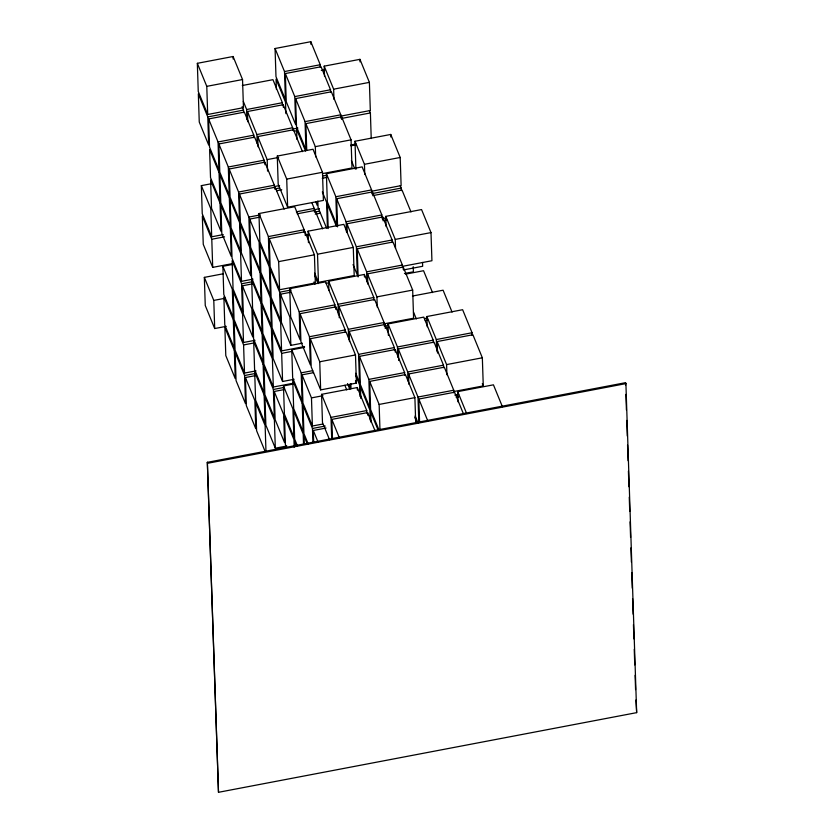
<?xml version="1.0" encoding="UTF-8"?>
<svg xmlns="http://www.w3.org/2000/svg" width="834" height="834" viewBox="0 0 834 834"><rect width="100%" height="100%" fill="white"/><g stroke="black" fill="none" stroke-linecap="round" stroke-linejoin="round"><path stroke-width="1.25" d="M197.335 63.321L233.082 56.504L242.538 79.543L243.455 107.669L207.697 114.487L198.252 91.448L197.335 63.321L206.78 86.35L207.697 114.487M275.064 48.508L284.509 71.547L285.426 99.684L275.981 76.645L275.064 48.508L310.811 41.7L320.256 64.739L320.339 67.293M206.78 86.35L242.538 79.543M284.509 71.547L320.256 64.739M285.332 73.548L294.777 96.588L295.695 124.714L286.25 101.685L285.332 73.548L321.08 66.741L330.525 89.77L330.608 92.334M324.53 76.374L324.186 66.147L359.944 59.339L369.389 82.368L370.317 110.505L340.939 116.093M242.308 85.516L272.947 79.678L282.392 102.718L282.486 105.272M321.309 70.473L325.135 69.743M294.777 96.588L330.525 89.77M324.186 66.147L333.642 89.175L369.389 82.368M295.601 98.589L305.046 121.618L305.963 149.755L296.518 126.716L295.601 98.589L331.348 91.771L340.793 114.811L340.877 117.365M207.781 116.927L208.698 145.064L199.253 122.035L198.336 93.898L207.781 116.927L243.538 110.119L243.622 112.673M243.34 101.467L246.645 109.525L282.392 102.718M208.604 118.939L218.049 141.968L218.967 170.105L209.522 147.065L208.604 118.939L244.352 112.121L253.807 135.16L253.89 137.714M247.802 121.764L247.469 111.527L283.216 104.719L292.661 127.758L292.755 130.312M305.046 121.618L340.793 114.811M306.745 150.474L305.869 123.62L341.617 116.812L351.062 139.851L351.99 167.978L322.622 173.576M218.049 141.968L253.807 135.16M247.469 111.527L256.914 134.566L292.661 127.758M341.023 118.543L370.39 112.944L371.234 138.527M292.807 129.041L297.915 128.071M218.873 143.969L228.318 167.008L229.235 195.135L219.79 172.106L218.873 143.969L254.62 137.162L264.076 160.201L264.159 162.755M258.071 146.794L257.737 136.567L293.485 129.76L302.461 151.642M294.173 131.251L296.727 130.761M305.869 123.62L315.315 146.659L351.062 139.851M277.274 156.062L313.021 149.255L322.477 172.284L323.394 200.421L287.636 207.228L278.191 184.199L277.274 156.062L286.719 179.102L287.636 207.228M355.92 169.396L354.992 141.259L390.75 134.451L400.195 157.48L401.123 185.617L371.745 191.215M228.318 167.008L264.076 160.201M257.737 136.567L267.182 159.607L278.671 157.417M350.885 144.97L355.993 144.001M229.142 169.01L238.587 192.039L239.504 220.176L230.059 197.147L229.142 169.01L264.889 162.203L274.344 185.231L274.428 187.796M350.833 145.825L355.941 144.855M223.199 234.615L211.7 236.804L202.255 213.765L201.338 185.638L211.555 183.688M286.719 179.102L322.477 172.284M354.992 141.259L364.448 164.298L400.195 157.48M326.407 173.701L335.852 196.73L336.769 224.867L327.324 201.828L326.407 173.701L362.154 166.883L371.599 189.923L371.683 192.477M238.587 192.039L274.344 185.231M322.695 176.026L326.532 175.296M274.49 186.524L279.599 185.544M239.41 194.051L248.855 217.08L249.773 245.217L240.328 222.178L239.41 194.051L275.157 187.233L284.133 209.115M322.237 178.267L327.345 177.298M274.563 188.964L279.671 187.994M276.669 190.725L281.767 189.756M335.852 196.73L371.599 189.923M258.947 213.546L268.392 236.575L269.309 264.712L259.864 241.672L258.947 213.546L294.694 206.728L304.149 229.767L304.233 232.321M337.593 226.869L336.675 198.732L372.423 191.924L381.868 214.963L381.951 217.518M248.855 217.08L260.344 214.891M371.828 193.655L401.196 188.067L401.279 190.621M249.679 219.081L259.124 242.121L260.041 270.258L250.596 247.218L249.679 219.081L259.895 217.142M372.652 195.656L402.019 190.069L410.995 211.951M296.331 211.815L314.199 208.406L314.293 210.971M314.345 209.699L319.453 208.729M297.144 213.817L315.023 210.418L322.581 228.839M314.428 212.149L319.537 211.169M315.252 214.15L320.36 213.17M231.852 263.732L212.701 267.38L203.256 244.352L202.339 216.215L211.784 239.254L224.554 236.814M268.392 236.575L304.149 229.767M336.675 198.732L346.12 221.771L381.868 214.963M269.215 238.576L304.963 231.769L314.418 254.808L315.335 282.934L279.578 289.752L270.133 266.713L269.215 238.576L278.66 261.615L279.578 289.752M308.455 242.684L308.08 231.174L343.827 224.367L353.282 247.406L354.2 275.533L318.442 282.351L314.668 273.135M347.236 232.728L346.944 223.773L382.691 216.965L392.136 239.994L392.22 242.558M386.142 226.598L385.798 216.371L421.556 209.563L431.001 232.592L431.929 260.729L402.551 266.327M382.097 218.696L385.933 217.966M305.192 235.501L309.028 234.771M382.921 220.697L386.747 219.968M222.876 266.296L232.321 289.325L233.239 317.462L223.793 294.423L222.876 266.296L233.093 264.347M278.66 261.615L314.418 254.808M308.08 231.174L317.525 254.214L353.282 247.406M346.944 223.773L356.389 246.812L392.136 239.994M385.798 216.371L395.253 239.41L431.001 232.592M226.202 326.355L214.703 328.544L205.258 305.505L204.34 277.378L223.491 273.729M358.13 276.951L357.213 248.813L392.96 242.006L402.405 265.035L402.499 267.589M241.506 281.339L240.588 253.202L231.143 230.174L232.06 258.3L241.506 281.339L253.004 279.15M241.589 283.779L242.506 311.916L233.061 288.887L232.144 260.75L241.589 283.779L251.805 281.84M242.413 285.791L251.858 308.82L252.775 336.957L243.33 313.918L242.413 285.791L252.629 283.841M204.34 277.378L213.785 300.407L225.274 298.218M357.213 248.813L366.658 271.842L402.405 265.035M289.752 288.658L299.197 311.687L300.115 339.824L290.67 316.784L289.752 288.658L325.5 281.84L334.955 304.879L335.039 307.433M328.909 290.201L328.617 281.256L364.364 274.438L373.82 297.477L373.903 300.031M367.815 284.081L367.481 273.854L403.229 267.036L412.674 290.076L413.601 318.202L384.234 323.8M279.661 292.192L280.578 320.329L271.133 297.29L270.216 269.163L279.661 292.192L291.149 290.003M326.188 283.331L328.742 282.851M403.5 269.924L422.661 266.275L422.536 262.439M302.346 343.181L290.847 345.37L281.402 322.331L280.485 294.193L290.701 292.254M404.448 273.521L413.393 271.811L413.226 266.703M405.678 274.125L423.557 270.716L432.533 292.598M299.197 311.687L334.955 304.879M328.617 281.256L338.062 304.285L373.82 297.477M367.481 273.854L376.926 296.883L412.674 290.076M300.021 313.688L309.466 336.728L310.384 364.865L300.938 341.825L300.021 313.688L335.768 306.881L345.224 329.92L345.307 332.474M339.261 317.796L338.885 306.286L374.633 299.479L384.088 322.518L384.172 325.072M412.444 296.049L443.094 290.211L452.07 312.104M243.507 342.493L242.59 314.366L233.145 291.327L234.062 319.464L243.507 342.493L255.006 340.303M256.007 370.89L244.508 373.079L235.063 350.04L234.145 321.914L243.591 344.942L253.807 342.993M309.466 336.728L345.224 329.92M338.885 306.286L348.331 329.326L384.088 322.518M310.29 338.729L346.037 331.922L355.493 354.95L356.41 383.087L320.652 389.895L311.207 366.866L310.29 338.729L319.735 361.768L320.652 389.895M349.488 341.554L349.154 331.327L384.901 324.52L394.357 347.549L394.44 350.113M388.394 335.435L388.018 323.926L423.766 317.118L433.211 340.147L433.305 342.711M427.216 326.751L426.883 316.524L462.63 309.716L472.075 332.745L472.159 335.299M384.307 326.25L388.144 325.521M424.454 318.598L427.008 318.119M385.131 328.252L387.685 327.762M425.267 320.6L427.821 320.12M281.579 350.906L280.662 322.779L271.217 299.74L272.134 327.877L281.579 350.906L304.566 346.527M291.754 349.811L301.199 372.85L302.117 400.987L292.671 377.948L291.754 349.811L304.525 347.382M294.079 379.303L282.58 381.492L273.135 358.453L272.218 330.316L281.663 353.355L291.879 351.406M244.591 375.519L245.509 403.656L236.064 380.627L235.146 352.49L244.591 375.519L254.808 373.58M319.735 361.768L355.493 354.95M349.154 331.327L358.599 354.367L394.357 347.549M388.018 323.926L397.464 346.965L433.211 340.147M426.883 316.524L436.328 339.553L472.075 332.745M245.415 377.531L254.86 400.56L255.777 428.697L246.332 405.658L245.415 377.531L255.631 375.581M359.423 356.368L368.868 379.397L369.785 407.534L360.34 384.495L359.423 356.368L395.17 349.55L404.626 372.589L404.709 375.144M398.662 360.476L398.287 348.966L434.034 342.148L443.49 365.188L443.573 367.742M437.527 353.074L437.152 341.565L472.899 334.747L482.344 357.786L483.272 385.913L453.894 391.511M301.199 372.85L312.687 370.661M322.602 424.079L312.385 426.018L302.94 402.989L302.023 374.852L313.511 372.662M273.312 387.028L272.395 358.901L262.95 335.862L263.867 363.999L273.312 387.028L293.745 383.14M283.487 385.933L292.932 408.973L293.849 437.11L284.404 414.071L283.487 385.933L293.704 383.994M273.396 389.478L274.313 417.615L264.868 394.576L263.951 366.439L273.396 389.478L283.612 387.529M274.219 391.48L283.664 414.519L284.582 442.646L275.137 419.617L274.219 391.48L284.436 389.53M368.868 379.397L404.626 372.589M398.287 348.966L407.732 371.995L443.49 365.188M437.152 341.565L446.597 364.594L482.344 357.786M379.116 430.271L370.609 409.536L369.691 381.399L405.439 374.591L414.894 397.63L415.728 423.203M408.889 384.234L408.556 373.997L444.303 367.189L453.759 390.229L453.842 392.783M329.566 439.758L322.477 422.484L321.559 394.346L357.306 387.539L366.762 410.568L366.845 413.132M302.023 374.852L311.468 397.891L322.956 395.702M369.691 381.399L379.136 404.438L414.894 397.63M408.556 373.997L418.001 397.036L453.759 390.229M419.575 422.056L418.824 399.038L454.572 392.23L463.548 414.112M458.022 401.863L457.689 391.636L493.436 384.828L502.412 406.711M321.559 394.346L331.004 417.386L366.762 410.568M454.843 395.108L458.679 394.378M332.453 438.569L331.828 419.387L367.575 412.58L375.133 431.001M456.208 397.307L458.763 396.828M308.194 443.928L303.941 433.565L303.023 405.428L312.469 428.467L325.239 426.038M313.667 441.978L313.292 430.469L326.063 428.04M275.314 448.192L274.396 420.055L264.951 397.026L265.869 425.152L275.314 448.192L286.813 446.002M207.353 462.338L625.521 382.691L625.907 383.609L636.665 712.643L218.498 792.3L207.353 462.338L218.498 792.3M207.739 463.266L625.907 383.609M636.665 712.643L635.904 700.018M482.323 383.609L483.272 385.913M369.452 110.651L370.39 112.944M400.257 185.763L401.196 188.067M457.689 391.636L466.654 413.518M351.395 160.618L354.7 168.687M413.487 311.999L416.312 318.911M418.824 399.038L427.8 420.92M353.053 264.576L357.306 274.939L356.389 246.812M415.144 415.957L417.98 422.869M305.567 151.048L296.602 129.166L296.935 139.393M322.331 191.914L326.584 202.276L327.418 227.849M336.373 226.16L327.408 204.278L328.2 228.579M414.748 417.25L417.115 423.005M315.815 201.911L317.233 205.373L317.108 201.536M326.553 228.109L318.056 207.374L317.848 200.984M311.843 202.652L314.199 208.406M355.743 373.278L359.517 382.493L358.599 354.367M314.741 275.574L318.056 283.643M355.816 375.727L359.6 384.943L359.975 396.452M378.25 430.407L370.692 411.986L371.026 422.212M355.461 380.784L356.41 383.087M242.121 106.669L243.538 110.119M314.001 281.934L314.939 284.227M348.831 384.578L350.249 388.039L350.124 384.203M347.497 383.577L349.863 389.332M344.859 385.318L346.746 389.926M280.485 294.193L289.93 317.233L290.847 345.37M331.828 419.387L339.386 437.819M313.292 430.469L318.015 441.989M201.338 185.638L210.783 208.667L211.7 236.804M307.329 444.074L304.024 436.015L304.274 443.688M297.509 446.023L294.673 439.111L293.756 410.974L303.201 434.014L303.534 444.241M296.643 446.159L294.756 441.551L294.882 445.387M286.354 446.951L285.405 444.647L284.488 416.52L293.933 439.549L294.183 447.222M265.108 451.434L256.601 430.698L255.684 402.561L265.129 425.601L265.963 451.173M625.521 382.691L625.604 385.287M625.907 394.399L626.417 410.005M626.761 420.409L627.272 436.015M627.564 445.116L628.075 460.722M628.419 471.127L628.93 486.733M629.263 497.137L629.733 511.44M630.077 521.844L630.587 537.45M630.931 547.855L631.401 562.158M631.734 572.562L632.245 588.168M632.589 598.583L633.1 614.189M633.444 624.593L633.903 638.896M634.247 649.3L634.757 664.906M635.101 675.311L635.571 689.614M446.597 364.594L446.93 374.82M436.328 339.553L436.703 351.062M418.001 397.036L418.835 422.609M407.732 371.995L408.024 380.95M403.229 267.036L403.312 269.601M395.253 239.41L395.545 248.355M390.75 134.451L390.833 137.005M397.464 346.965L397.797 357.192M395.17 349.55L395.253 352.115M382.691 216.965L382.775 219.519M384.901 324.52L384.985 327.074M376.926 296.883L377.26 307.11M372.423 191.924L372.506 194.489M379.136 404.438L379.97 430.01M364.448 164.298L364.781 174.525M359.944 59.339L360.027 61.893M366.658 271.842L366.991 282.08M370.202 420.211L369.869 409.984L360.424 386.945L360.799 398.454M364.364 274.438L364.448 277.003M367.575 412.58L367.658 415.134M357.306 387.539L357.39 390.093M346.12 221.771L346.454 231.998M350.864 383.65L351.031 388.759M341.617 116.812L341.7 119.366M348.331 329.326L348.664 339.553M333.642 89.175L333.975 99.413M338.062 304.285L338.396 314.522M335.768 306.881L335.852 309.445M331.004 417.386L331.713 439.122M315.315 146.659L315.648 156.886M310.811 41.7L310.894 44.254M317.525 254.214L318.442 282.351M311.468 397.891L312.385 426.018M312.469 428.467L312.927 442.531M304.963 231.769L305.046 234.323M285.885 113.632L285.509 102.123L276.064 79.094L276.398 89.321M283.216 104.719L283.299 107.273M281.663 353.355L282.58 381.492M267.182 159.607L267.558 171.116M264.889 162.203L264.972 164.757M256.914 134.566L257.206 143.521M246.645 109.525L246.979 119.762M243.591 344.942L244.508 373.079M233.082 56.504L233.166 59.068M211.784 239.254L212.701 267.38M213.785 300.407L214.703 328.544M269.392 267.161L259.947 244.122L260.865 272.259L270.31 295.288L269.392 267.161M219.05 172.544L209.605 149.515L210.522 177.652L219.968 200.681L219.05 172.544M229.319 197.585L219.874 174.556L220.791 202.683L230.236 225.722L229.319 197.585M239.587 222.626L230.142 199.587L231.06 227.724L240.505 250.753L239.587 222.626M249.856 247.667L240.411 224.627L241.328 252.765L250.773 275.793L249.856 247.667M260.125 272.697L250.68 249.668L251.597 277.795L261.042 300.834L260.125 272.697M270.393 297.738L260.948 274.699L261.866 302.836L271.311 325.875L270.393 297.738M220.051 203.131L210.606 180.092L211.523 208.229L220.968 231.258L220.051 203.131M230.32 228.162L220.874 205.133L221.792 233.27L231.237 256.299L230.32 228.162M261.125 303.284L251.68 280.245L252.598 308.382L262.043 331.411L261.125 303.284M271.394 328.315L261.949 305.286L262.866 333.412L272.311 356.452L271.394 328.315M302.2 403.427L292.755 380.398L293.672 408.524L303.117 431.564L302.2 403.427M262.126 333.861L252.681 310.821L253.599 338.958L263.044 361.998L262.126 333.861M263.127 364.437L253.682 341.408L254.599 369.535L264.044 392.574L263.127 364.437M233.322 319.902L223.877 296.873L224.794 325.01L234.239 348.039L233.322 319.902M264.128 395.024L254.683 371.985L255.6 400.122L265.045 423.151L264.128 395.024M234.323 350.488L224.878 327.449L225.795 355.586L235.24 378.615L234.323 350.488"/></g></svg>
